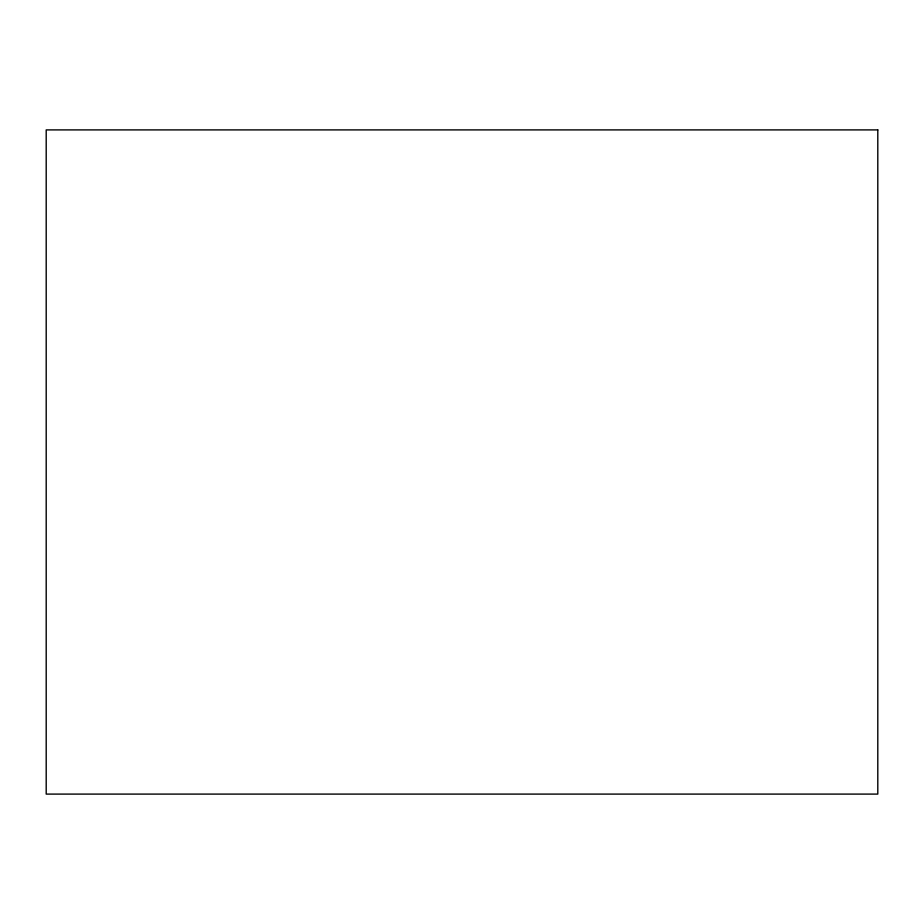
<?xml version="1.0" encoding="UTF-8"?>
<svg xmlns="http://www.w3.org/2000/svg" width="924" height="924" viewBox="0 0 924 924"><rect width="100%" height="100%" fill="white"/><g stroke="black" fill="none" stroke-linecap="round" stroke-linejoin="round"><path stroke-width="1.39" d="M877.8 129.903L46.2 129.903L46.2 794.097L877.8 794.097L877.8 129.903"/></g></svg>
